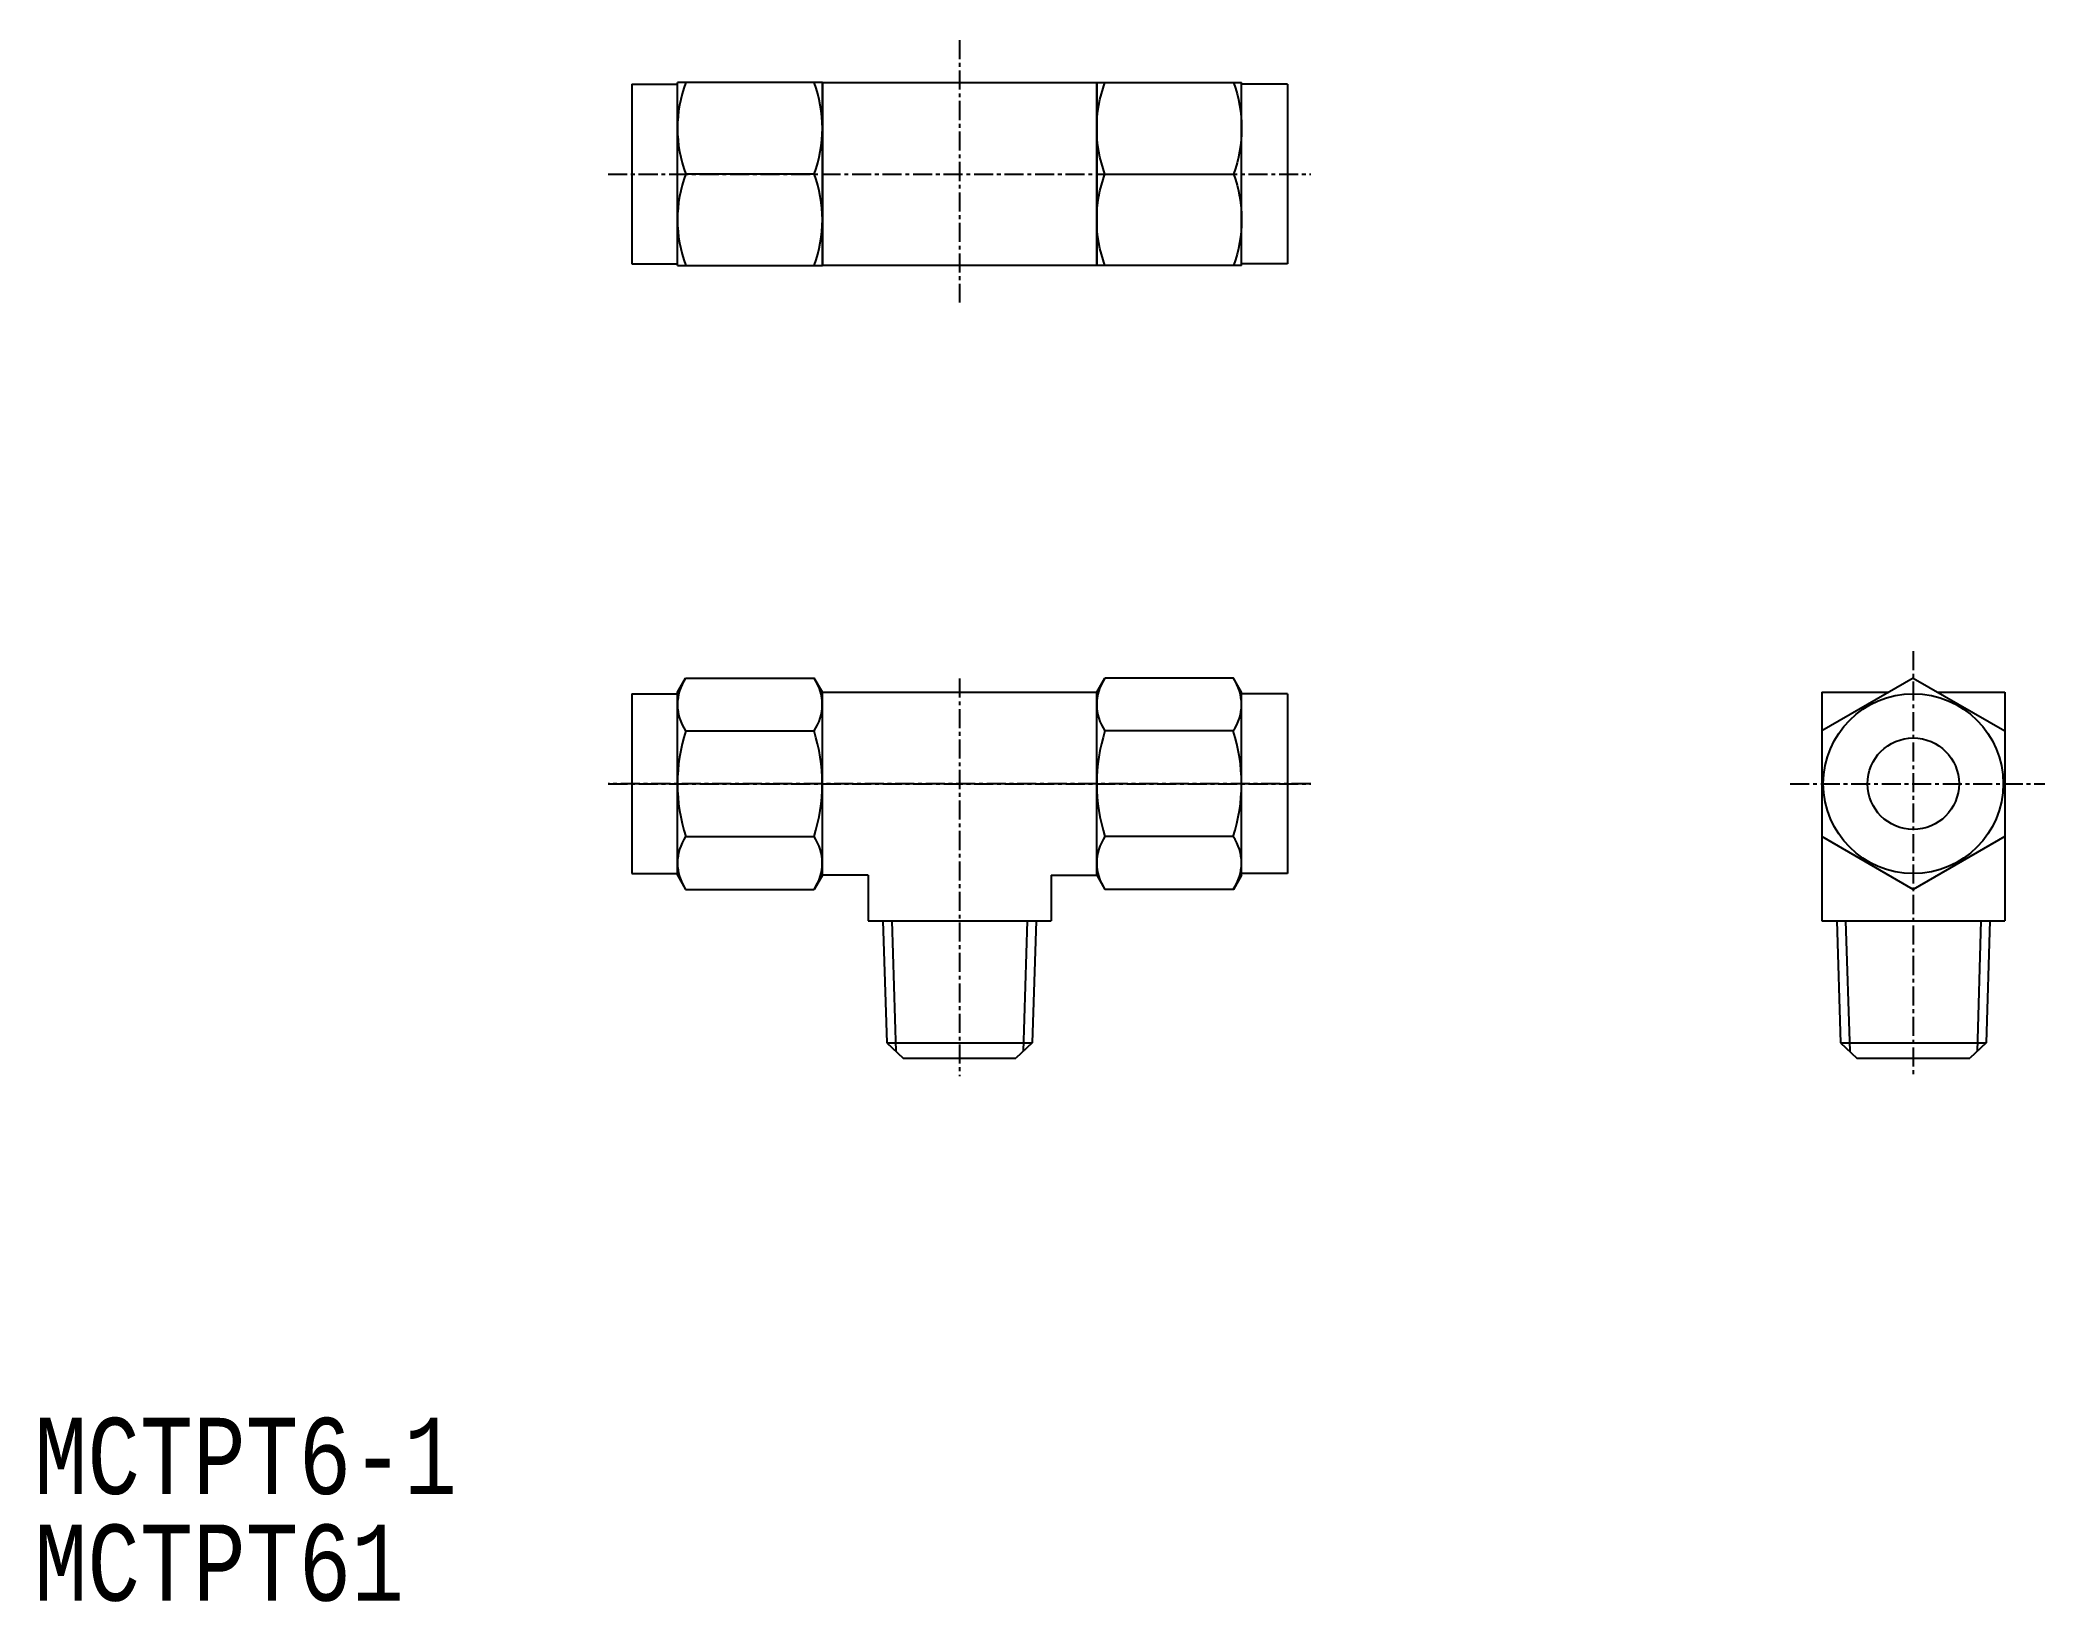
# Model space of a CAD drawing. Extents: x 60 to 191, y 599 to 701.
import ezdxf

# ---------------------------------------------------------------- set-up
doc = ezdxf.new("R2010")
doc.units = 0
doc.linetypes.add('CENTER', pattern=[2, 1.25, -0.25, 0.25, -0.25])
doc.layers.get('0').update_dxf_attribs({"linetype": 'CONTINUOUS'})
doc.layers.add('CENTER', color=1, linetype='CENTER')
doc.styles.add('HEKANJI', font='monotxt.shx', dxfattribs={"width": 0.715, "height": 3.2, "bigfont": 'bigfont.shx'})

# ---------------------------------------------------------------- blocks, each defined once
blk = doc.blocks.new('A$C54FA41C3')
for p, q in [((-9.5, -6), (-9.5, 6)), ((0, 6), (-9.5, 6)), ((0, -6), (0, 6)), ((-0.54, 0), (-8.96, 0)), ((-9.5, -6), (0, -6))]:
    blk.add_line(p, q)
for centre, start, end in [((-0.83, 3), 159.7438, 200.2562), ((-8.67, 3), 339.7438, 20.2562), ((-0.83, -3), 159.7438, 200.2562), ((-8.67, -3), 339.7438, 20.2562)]:
    blk.add_arc(centre, 8.67, start, end)

msp = doc.modelspace()

# ---------------------------------------------------------------- linework, layer by layer
at = {"color": 7, "linetype": 'CONTINUOUS'}
for p, q in [((98.64, 698.54), (98.64, 686.74)), ((98.64, 698.54), (101.64, 698.54)), ((111.14, 698.64), (129.14, 698.64)), ((111.14, 698.64), (111.14, 686.64)), ((129.14, 698.64), (129.14, 686.64)), ((141.64, 698.54), (138.64, 698.54)), ((141.64, 698.54), (141.64, 686.74)), ((98.64, 686.74), (101.64, 686.74)), ((129.14, 686.64), (111.14, 686.64)), ((141.64, 686.74), (138.64, 686.74)), ((101.64, 658.64), (102.17, 659.57)), ((102.17, 659.57), (110.6, 659.57)), ((111.14, 658.64), (110.6, 659.57)), ((129.14, 658.64), (129.67, 659.57)), ((138.1, 659.57), (129.67, 659.57)), ((138.64, 658.64), (138.1, 659.57)), ((182.69, 659.57), (176.69, 656.1)), ((182.69, 659.57), (188.69, 656.1)), ((98.64, 658.54), (98.64, 646.74)), ((98.64, 658.54), (101.64, 658.54)), ((101.64, 646.64), (101.64, 658.64)), ((111.14, 658.64), (129.14, 658.64)), ((111.14, 646.64), (111.14, 658.64)), ((129.14, 646.64), (129.14, 658.64)), ((138.64, 646.64), (138.64, 658.64)), ((141.64, 658.54), (138.64, 658.54)), ((141.64, 658.54), (141.64, 646.74)), ((176.69, 658.64), (176.69, 643.64)), ((176.69, 658.64), (181.09, 658.64)), ((184.3, 658.64), (188.69, 658.64)), ((188.69, 658.64), (188.69, 643.64)), ((102.17, 656.1), (110.6, 656.1)), ((138.1, 656.1), (129.67, 656.1)), ((102.17, 649.17), (110.6, 649.17)), ((111.14, 649.17), (111.14, 649.17)), ((129.14, 649.17), (129.14, 649.17)), ((138.1, 649.17), (129.67, 649.17)), ((182.69, 645.71), (176.69, 649.17)), ((188.69, 649.17), (182.69, 645.71)), ((98.64, 646.74), (101.64, 646.74)), ((101.64, 646.64), (102.17, 645.71)), ((102.17, 645.71), (110.6, 645.71)), ((111.14, 646.64), (110.6, 645.71)), ((114.14, 646.64), (111.14, 646.64)), ((114.14, 646.64), (114.14, 643.64)), ((126.14, 646.64), (126.14, 643.64)), ((126.14, 646.64), (129.14, 646.64)), ((129.14, 646.64), (129.67, 645.71)), ((138.1, 645.71), (129.67, 645.71)), ((138.64, 646.64), (138.1, 645.71)), ((141.64, 646.74), (138.64, 646.74)), ((114.14, 643.64), (126.14, 643.64)), ((115.11, 643.64), (115.36, 635.64)), ((125.16, 643.64), (124.91, 635.64)), ((176.69, 643.64), (188.69, 643.64)), ((177.67, 643.64), (177.92, 635.64)), ((187.72, 643.64), (187.47, 635.64)), ((115.36, 635.64), (124.91, 635.64)), ((115.36, 635.64), (116.43, 634.64)), ((124.91, 635.64), (123.84, 634.64)), ((177.92, 635.64), (187.47, 635.64)), ((177.92, 635.64), (178.99, 634.64)), ((187.47, 635.64), (186.4, 634.64)), ((116.43, 634.64), (123.84, 634.64)), ((178.99, 634.64), (186.4, 634.64))]:
    msp.add_line(p, q, dxfattribs=at)
at = {"color": 3, "linetype": 'CONTINUOUS'}
for p, q in [((115.7, 643.64), (115.96, 635.08)), ((124.58, 643.64), (124.31, 635.08)), ((178.25, 643.64), (178.52, 635.08)), ((187.13, 643.64), (186.87, 635.08))]:
    msp.add_line(p, q, dxfattribs=at)
at = {"color": 7, "linetype": 'CONTINUOUS'}
for radius in [5.9, 3]:
    msp.add_circle((182.69, 652.64), radius, dxfattribs=at)
for centre, radius, start, end in [((104.7, 657.83), 3.06, 145.589, 214.4111), ((108.07, 657.83), 3.06, 325.5889, 34.411), ((132.2, 657.83), 3.06, 145.589, 214.4111), ((135.57, 657.83), 3.06, 325.5889, 34.411), ((113.1, 652.64), 11.46, 162.412, 197.588), ((99.67, 652.64), 11.46, 342.412, 17.588), ((140.6, 652.64), 11.46, 162.412, 197.588), ((127.17, 652.64), 11.46, 342.412, 17.588), ((104.7, 647.44), 3.06, 145.5889, 214.411), ((108.07, 647.44), 3.06, 325.589, 34.4111), ((132.2, 647.44), 3.06, 145.5889, 214.411), ((135.57, 647.44), 3.06, 325.589, 34.4111)]:
    msp.add_arc(centre, radius, start, end, dxfattribs=at)
at = {"layer": 'CENTER', "color": 1, "linetype": 'CENTER'}
for p, q in [((120.14, 701.43), (120.14, 684.2)), ((97.09, 692.64), (143.18, 692.64)), ((182.69, 661.34), (182.69, 633.45)), ((120.14, 659.54), (120.14, 633.45)), ((143.17, 652.64), (97.09, 652.64)), ((97.1, 652.64), (143.18, 652.64)), ((174.62, 652.64), (191.32, 652.64))]:
    msp.add_line(p, q, dxfattribs=at)

# ---------------------------------------------------------------- block references
at = {"color": 7, "linetype": 'CONTINUOUS'}
msp.add_blockref('A$C54FA41C3', (111.14, 692.64), dxfattribs=at)
at = {"color": 7, "linetype": 'CONTINUOUS', "xscale": -1}
msp.add_blockref('A$C54FA41C3', (129.14, 692.64), dxfattribs=at)

# ---------------------------------------------------------------- texts
at = {"style": 'HEKANJI', "width": 0.8}
for s, p in [('MCTPT6-1', (59.47, 606.04)), ('MCTPT61', (59.47, 599.04))]:
    msp.add_text(s, height=5, dxfattribs=at).set_placement(p)

doc.saveas('drawing.dxf')
